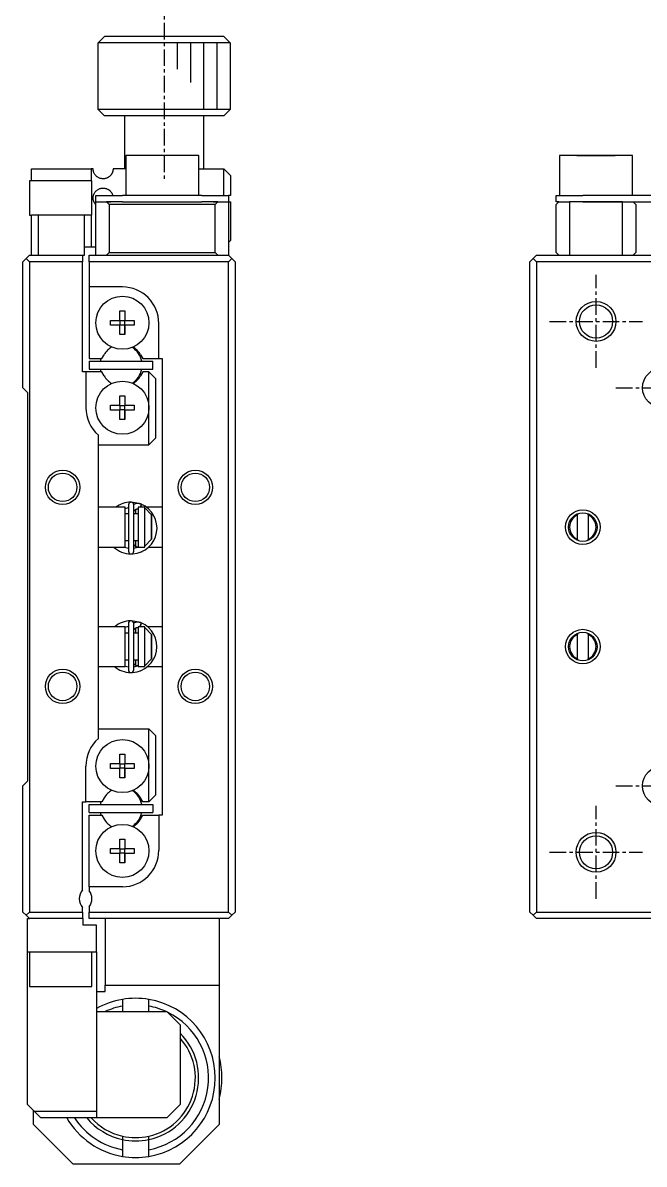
# Model space of a CAD drawing. Extents: x 10 to 334, y 10 to 238.
# Drawn here: x 76 to 122.8, y 107.5 to 193.5 of the extents above; entities that cross this region are included whole.
import ezdxf

# ---------------------------------------------------------------- set-up
doc = ezdxf.new("R2010")
doc.units = 0
doc.linetypes.add('CENTER', pattern=[2, 1.25, -0.25, 0.25, -0.25])
doc.layers.get('0').update_dxf_attribs({"linetype": 'CONTINUOUS'})
doc.layers.add('CENTER', color=1, linetype='CENTER')

msp = doc.modelspace()

# ---------------------------------------------------------------- linework, layer by layer
at = {"color": 7, "linetype": 'CONTINUOUS'}
for p, q in [((81.666026, 192), (82.167813, 192.5)), ((81.666026, 191.5), (81.666026, 192)), ((91.633974, 192), (81.666026, 192)), ((82.167813, 192.5), (91.132187, 192.5)), ((91.132187, 192.5), (91.633974, 192)), ((91.633974, 192), (91.633974, 191.5)), ((81.65, 191.5), (81.666026, 191.5)), ((81.65, 191.5), (81.65, 187)), ((91.633974, 191.5), (91.65, 191.5)), ((91.65, 187), (91.65, 191.5)), ((81.65, 187), (91.65, 187)), ((81.65, 187), (82.15, 186.5)), ((91.15, 186.5), (91.65, 187)), ((91.15, 186.5), (82.15, 186.5)), ((83.65, 186.5), (83.65, 182.5)), ((89.65, 182.5), (89.65, 186.5)), ((89.25, 183.5), (83.75, 183.5)), ((83.75, 183.5), (83.75, 180.5)), ((89.25, 180.5), (89.25, 183.5)), ((121.944926, 183.5), (116.444926, 183.5)), ((119.194926, 183.5), (116.444926, 183.5)), ((116.444926, 183.5), (116.444926, 180.5)), ((117.75155, 183.5), (118.473238, 183.5)), ((118.473238, 183.5), (117.75155, 183.5)), ((118.473238, 183.5), (119.916614, 183.5)), ((119.916614, 183.5), (118.473238, 183.5)), ((121.944926, 183.5), (119.194926, 183.5)), ((119.916614, 183.5), (120.638302, 183.5)), ((120.638302, 183.5), (119.916614, 183.5)), ((121.944926, 180.5), (121.944926, 183.5)), ((76.65, 182.5), (81.15, 182.5)), ((76.65, 181.6), (76.65, 182.5)), ((81.15, 182.5), (81.15, 181.6)), ((81.3, 182.5), (81.15, 182.5)), ((81.300104, 182.487609), (81.3, 182.5)), ((81.300413, 182.475229), (81.300104, 182.487609)), ((81.300922, 182.462906), (81.300413, 182.475229)), ((81.301625, 182.450687), (81.300922, 182.462906)), ((81.302516, 182.438617), (81.301625, 182.450687)), ((81.30394, 182.423249), (81.302516, 182.438617)), ((81.305653, 182.408135), (81.30394, 182.423249)), ((81.307635, 182.393304), (81.305653, 182.408135)), ((81.309865, 182.378788), (81.307635, 182.393304)), ((81.312322, 182.364617), (81.309865, 182.378788)), ((81.314986, 182.350822), (81.312322, 182.364617)), ((81.321191, 182.322914), (81.314986, 182.350822)), ((81.328155, 182.296292), (81.321191, 182.322914)), ((82.780546, 182.33031), (82.773458, 182.302253)), ((82.786563, 182.358683), (82.780546, 182.33031)), ((82.791483, 182.387295), (82.786563, 182.358683)), ((82.795197, 182.415283), (82.791483, 182.387295)), ((82.79786, 182.443447), (82.795197, 182.415283)), ((82.799464, 182.471711), (82.79786, 182.443447)), ((82.8, 182.5), (82.799464, 182.471711)), ((83.75, 182.5), (82.8, 182.5)), ((89.25, 182.5), (91.15, 182.5)), ((91.15, 180.5), (91.15, 182.5)), ((91.65, 182), (91.15, 182.5)), ((81.2, 181.6), (76.5, 181.6)), ((76.5, 181.6), (76.5, 179)), ((81.2, 179), (81.2, 181.6)), ((81.335805, 182.270881), (81.328155, 182.296292)), ((81.344066, 182.246601), (81.335805, 182.270881)), ((81.352863, 182.223377), (81.344066, 182.246601)), ((81.362122, 182.20113), (81.352863, 182.223377)), ((81.381822, 182.159322), (81.362122, 182.20113)), ((81.403222, 182.120262), (81.381822, 182.159322)), ((81.426199, 182.08362), (81.403222, 182.120262)), ((81.457046, 182.040714), (81.426199, 182.08362)), ((81.490251, 182.000753), (81.457046, 182.040714)), ((81.525757, 181.963617), (81.490251, 182.000753)), ((81.563506, 181.929191), (81.525757, 181.963617)), ((81.602361, 181.898227), (81.563506, 181.929191)), ((81.643395, 181.869769), (81.602361, 181.898227)), ((81.686562, 181.843933), (81.643395, 181.869769)), ((81.731822, 181.820837), (81.686562, 181.843933)), ((81.781667, 181.799643), (81.731822, 181.820837)), ((81.833841, 181.781823), (81.781667, 181.799643)), ((81.888225, 181.767655), (81.833841, 181.781823)), ((81.929283, 181.759779), (81.888225, 181.767655)), ((81.971488, 181.754121), (81.929283, 181.759779)), ((82.014733, 181.75083), (81.971488, 181.754121)), ((82.058912, 181.750053), (82.014733, 181.75083)), ((82.103914, 181.751942), (82.058912, 181.750053)), ((82.149707, 181.756659), (82.103914, 181.751942)), ((82.196089, 181.764366), (82.149707, 181.756659)), ((82.230211, 181.771975), (82.196089, 181.764366)), ((82.264531, 181.781342), (82.230211, 181.771975)), ((82.298926, 181.792517), (82.264531, 181.781342)), ((82.333271, 181.805552), (82.298926, 181.792517)), ((82.365356, 181.819536), (82.333271, 181.805552)), ((82.397312, 181.835301), (82.365356, 181.819536)), ((82.428987, 181.852847), (82.397312, 181.835301)), ((82.460226, 181.872173), (82.428987, 181.852847)), ((82.490876, 181.893279), (82.460226, 181.872173)), ((82.520783, 181.916165), (82.490876, 181.893279)), ((82.547582, 181.938853), (82.520783, 181.916165)), ((82.573654, 181.963139), (82.547582, 181.938853)), ((82.598857, 181.98895), (82.573654, 181.963139)), ((82.623049, 182.016213), (82.598857, 181.98895)), ((82.646085, 182.044855), (82.623049, 182.016213)), ((82.667825, 182.074803), (82.646085, 182.044855)), ((82.683137, 182.097963), (82.667825, 182.074803)), ((82.697677, 182.121837), (82.683137, 182.097963)), ((82.711394, 182.146369), (82.697677, 182.121837)), ((82.724235, 182.171507), (82.711394, 182.146369)), ((82.735859, 182.196531), (82.724235, 182.171507)), ((82.746608, 182.222095), (82.735859, 182.196531)), ((82.756442, 182.248135), (82.746608, 182.222095)), ((82.765326, 182.274591), (82.756442, 182.248135)), ((82.773458, 182.302253), (82.765326, 182.274591)), ((91.65, 182), (91.65, 180.5)), ((81.353998, 180.579544), (81.363886, 180.602937)), ((81.363886, 180.602937), (81.374256, 180.625377)), ((81.374256, 180.625377), (81.400802, 180.675782)), ((81.400802, 180.675782), (81.429969, 180.722476)), ((81.429969, 180.722476), (81.461661, 180.765704)), ((81.461661, 180.765704), (81.495782, 180.805712)), ((81.495782, 180.805712), (81.532235, 180.842745)), ((81.532235, 180.842745), (81.570924, 180.877049)), ((81.570924, 180.877049), (81.617206, 180.912534)), ((81.617206, 180.912534), (81.66646, 180.94452)), ((81.66646, 180.94452), (81.718618, 180.972819)), ((81.718618, 180.972819), (81.760688, 180.991954)), ((81.760688, 180.991954), (81.804503, 181.008687)), ((81.804503, 181.008687), (81.849989, 181.022841)), ((81.849989, 181.022841), (81.89707, 181.034243)), ((81.89707, 181.034243), (81.94242, 181.042236)), ((81.94242, 181.042236), (81.989227, 181.047515)), ((81.989227, 181.047515), (82.0373, 181.049872)), ((82.0373, 181.049872), (82.086448, 181.049101)), ((82.086448, 181.049101), (82.13648, 181.044994)), ((82.13648, 181.044994), (82.187207, 181.037343)), ((82.187207, 181.037343), (82.22722, 181.028759)), ((82.22722, 181.028759), (82.267494, 181.01777)), ((82.267494, 181.01777), (82.307839, 181.004286)), ((82.307839, 181.004286), (82.338852, 180.992142)), ((82.338852, 180.992142), (82.369778, 180.978405)), ((82.369778, 180.978405), (82.400497, 180.963059)), ((82.400497, 180.963059), (82.430886, 180.946085)), ((82.430886, 180.946085), (82.455118, 180.93117)), ((82.455118, 180.93117), (82.479051, 180.91515)), ((82.479051, 180.91515), (82.502605, 180.898035)), ((82.502605, 180.898035), (82.525702, 180.879834)), ((82.525702, 180.879834), (82.54891, 180.859985)), ((82.54891, 180.859985), (82.571539, 180.83897)), ((82.571539, 180.83897), (82.593495, 180.816825)), ((82.593495, 180.816825), (82.614685, 180.79359)), ((82.614685, 180.79359), (82.634545, 180.769895)), ((82.634545, 180.769895), (82.653582, 180.745173)), ((82.653582, 180.745173), (82.671711, 180.719487)), ((82.671711, 180.719487), (82.688849, 180.692902)), ((82.688849, 180.692902), (82.705509, 180.664419)), ((82.705509, 180.664419), (82.72101, 180.635011)), ((82.72101, 180.635011), (82.735276, 180.604777)), ((82.735276, 180.604777), (82.74823, 180.573817)), ((81.300004, 180.302242), (81.300109, 180.3127)), ((81.300045, 180.291789), (81.300004, 180.302242)), ((81.300239, 180.281085), (81.300045, 180.291789)), ((81.300109, 180.3127), (81.300357, 180.323134)), ((81.300585, 180.270409), (81.300239, 180.281085)), ((81.300357, 180.323134), (81.300749, 180.333513)), ((81.301079, 180.259792), (81.300585, 180.270409)), ((81.300749, 180.333513), (81.301301, 180.344149)), ((81.301718, 180.249264), (81.301079, 180.259792)), ((81.301301, 180.344149), (81.301999, 180.354708)), ((81.302758, 180.235743), (81.301718, 180.249264)), ((81.301999, 180.354708), (81.302837, 180.365167)), ((81.304025, 180.222403), (81.302758, 180.235743)), ((81.302837, 180.365167), (81.30381, 180.375499)), ((81.30381, 180.375499), (81.305248, 180.388565)), ((81.305506, 180.209288), (81.304025, 180.222403)), ((81.305248, 180.388565), (81.306889, 180.401416)), ((81.307649, 180.193166), (81.305506, 180.209288)), ((81.306889, 180.401416), (81.30872, 180.41403)), ((81.310089, 180.177404), (81.307649, 180.193166)), ((81.30872, 180.41403), (81.310725, 180.426384)), ((81.312804, 180.162015), (81.310089, 180.177404)), ((81.310725, 180.426384), (81.313739, 180.442897)), ((81.315771, 180.147013), (81.312804, 180.162015)), ((81.313739, 180.442897), (81.317038, 180.458956)), ((81.318965, 180.13241), (81.315771, 180.147013)), ((81.317038, 180.458956), (81.320596, 180.474556)), ((81.322362, 180.118221), (81.318965, 180.13241)), ((81.320596, 180.474556), (81.327893, 180.502702)), ((81.33019, 180.089303), (81.322362, 180.118221)), ((81.327893, 180.502702), (81.335936, 180.52952)), ((81.3388, 180.061799), (81.33019, 180.089303)), ((81.335936, 180.52952), (81.34466, 180.555102)), ((81.348119, 180.035602), (81.3388, 180.061799)), ((81.34466, 180.555102), (81.353998, 180.579544)), ((81.358069, 180.010604), (81.348119, 180.035602)), ((81.368574, 179.986696), (81.358069, 180.010604)), ((81.391431, 179.941047), (81.368574, 179.986696)), ((81.416377, 179.898595), (81.391431, 179.941047)), ((81.443297, 179.859014), (81.416377, 179.898595)), ((81.472076, 179.821979), (81.443297, 179.859014)), ((81.499672, 179.790453), (81.472076, 179.821979)), ((81.5, 180), (81.5, 180.5)), ((81.5, 180.5), (83.5, 180.5)), ((81.5, 176), (81.5, 180)), ((81.5, 180), (82.3, 180)), ((82.5, 179.8), (82.3, 180)), ((82.3, 180), (82.62822, 180)), ((82.62822, 180), (82.3, 180)), ((82.5, 179.8), (82.5, 176.2)), ((90.5, 179.8), (82.5, 179.8)), ((83.5, 180), (82.62822, 180)), ((82.74823, 180.573817), (82.757256, 180.549576)), ((82.757256, 180.549576), (82.765468, 180.524953)), ((82.765468, 180.524953), (82.772842, 180.5)), ((89.5, 180.5), (83.5, 180.5)), ((83.5, 180), (89.5, 180)), ((89.5, 180.5), (91.5, 180.5)), ((90.37178, 180), (89.5, 180)), ((90.37178, 180), (90.7, 180)), ((90.7, 180), (90.37178, 180)), ((90.7, 180), (90.5, 179.8)), ((90.5, 176.2), (90.5, 179.8)), ((90.7, 180), (91.5, 180)), ((91.5, 180.5), (91.5, 180)), ((91.65, 180.5), (91.5, 180.5)), ((91.5, 180), (91.5, 176)), ((91.5, 180), (91.65, 180)), ((91.65, 180), (91.65, 177.1)), ((116.194926, 180), (116.194926, 180.5)), ((116.194926, 180.5), (118.194926, 180.5)), ((116.394926, 180), (116.194926, 179.8)), ((116.394926, 180), (116.194926, 180)), ((116.194926, 176.2), (116.194926, 179.8)), ((116.394926, 180), (117.194926, 180)), ((117.194926, 180), (117.194926, 176)), ((118.194926, 180), (117.194926, 180)), ((118.194926, 180), (117.194926, 180)), ((136.044926, 180.5), (118.194926, 180.5)), ((121.194926, 180), (118.194926, 180)), ((118.194926, 180), (121.194926, 180)), ((121.194926, 176), (121.194926, 180)), ((121.194926, 180), (136.044926, 180)), ((122.194926, 179.8), (121.994926, 180)), ((122.194926, 179.8), (122.194926, 176.2)), ((76.5, 179), (76.65, 179)), ((76.65, 176), (76.65, 179)), ((77.15, 179), (76.65, 179)), ((77.15, 179), (77.15, 176)), ((80.65, 179), (77.15, 179)), ((80.65, 176.6), (80.65, 179)), ((81.15, 179), (80.65, 179)), ((81.15, 179), (81.2, 179)), ((81.15, 179), (81.15, 176.6)), ((80.65, 176), (80.65, 176.6)), ((81.15, 176.6), (80.65, 176.6)), ((81.5, 176.6), (81.15, 176.6)), ((91.5, 176.95), (91.65, 177.1)), ((76.25, 175.75), (76, 175.5)), ((76, 166), (76, 175.5)), ((76.25, 175.75), (76.5, 176)), ((76.5, 175.5), (76.25, 175.75)), ((76.5, 176), (80.5, 176)), ((76.5, 175.5), (76.5, 126.5)), ((80.5, 175.5), (76.5, 175.5)), ((80.5, 176), (80.65, 176)), ((80.5, 176), (80.5, 175.5)), ((80.5, 167.2), (80.5, 175.5)), ((81, 176), (91.5, 176)), ((81, 175.5), (81, 176)), ((81, 175.5), (81, 173.6)), ((91.5, 175.5), (81, 175.5)), ((82.3, 176), (82.5, 176.2)), ((82.5, 176.2), (90.5, 176.2)), ((90.5, 176.2), (90.7, 176)), ((91.5, 176), (91.75, 175.75)), ((91.75, 175.75), (91.5, 175.5)), ((91.5, 126.5), (91.5, 175.5)), ((91.75, 175.75), (92, 175.5)), ((92, 175.5), (92, 126.5)), ((114.444926, 175.75), (114.194926, 175.5)), ((114.194926, 126.5), (114.194926, 175.5)), ((114.694926, 176), (114.444926, 175.75)), ((114.444926, 175.75), (114.694926, 175.5)), ((114.694926, 176), (117.194926, 176)), ((114.694926, 175.5), (114.694926, 126.5)), ((163.694926, 175.5), (114.694926, 175.5)), ((116.194926, 176.2), (116.394926, 176)), ((117.194926, 176), (121.194926, 176)), ((117.194926, 176), (121.194926, 176)), ((121.194926, 176), (157.194926, 176)), ((121.994926, 176), (122.194926, 176.2)), ((83.5, 173.6), (81, 173.6)), ((81, 173.6), (81, 168.2)), ((83.32, 171.786361), (83.68, 171.786361)), ((83.32, 171.08), (83.32, 171.786361)), ((83.68, 171.786361), (83.68, 171.08)), ((83.68, 171.786361), (83.68, 171.08)), ((82.613639, 171.08), (83.32, 171.08)), ((82.613639, 170.72), (82.613639, 171.08)), ((83.32, 170.72), (82.613639, 170.72)), ((83.330372, 171.069628), (83.32, 171.08)), ((83.330372, 170.730372), (83.32, 170.72)), ((83.32, 170.013639), (83.32, 170.72)), ((83.330372, 170.730372), (83.330372, 171.069628)), ((83.330372, 171.069628), (83.669628, 171.069628)), ((83.669628, 170.730372), (83.330372, 170.730372)), ((83.669628, 171.069628), (83.68, 171.08)), ((83.669628, 171.069628), (83.669628, 170.730372)), ((83.669628, 170.730372), (83.68, 170.72)), ((83.68, 171.08), (84.386361, 171.08)), ((83.68, 170.72), (83.68, 170.013639)), ((84.386361, 170.72), (83.68, 170.72)), ((83.68, 170.013639), (83.68, 170.72)), ((84.386361, 171.08), (84.386361, 170.72)), ((86.25, 168.2), (86.25, 170.85)), ((83.68, 170.013639), (83.32, 170.013639)), ((81, 168.2), (81.955588, 168.2)), ((81, 168), (81, 167.4)), ((81, 168), (85.8, 168)), ((81.955588, 168.2), (82.125185, 168.49375)), ((84.874815, 168.49375), (85.044412, 168.2)), ((85.044412, 168.2), (86.25, 168.2)), ((85.8, 167.4), (85.8, 168)), ((86.25, 168.2), (86.5, 168.2)), ((86.5, 168.2), (86.5, 136)), ((80.75, 167.2), (80.5, 167.2)), ((80.75, 167.2), (80.75, 164.5)), ((81.955588, 167.2), (80.75, 167.2)), ((81, 167.4), (85.8, 167.4)), ((82.125185, 166.90625), (81.955588, 167.2)), ((85.044412, 167.2), (84.874815, 166.90625)), ((85.5, 167.2), (85.044412, 167.2)), ((85.5, 164.5), (85.5, 167.2)), ((85.5, 167.2), (86, 166.7)), ((76, 166), (76.35, 165.65)), ((86, 166.7), (86, 162.2)), ((76.35, 165.65), (76.35, 136.35)), ((83.32, 165.386361), (83.68, 165.386361)), ((83.32, 164.68), (83.32, 165.386361)), ((83.68, 165.386361), (83.68, 164.68)), ((83.68, 165.386361), (83.68, 164.68)), ((82.613639, 164.68), (83.32, 164.68)), ((82.613639, 164.32), (82.613639, 164.68)), ((83.32, 164.32), (82.613639, 164.32)), ((83.330372, 164.669628), (83.32, 164.68)), ((83.330372, 164.330372), (83.32, 164.32)), ((83.32, 163.613639), (83.32, 164.32)), ((83.330372, 164.330372), (83.330372, 164.669628)), ((83.330372, 164.669628), (83.669628, 164.669628)), ((83.669628, 164.330372), (83.330372, 164.330372)), ((83.669628, 164.669628), (83.68, 164.68)), ((83.669628, 164.669628), (83.669628, 164.330372)), ((83.669628, 164.330372), (83.68, 164.32)), ((83.68, 164.68), (84.386361, 164.68)), ((83.68, 164.32), (83.68, 163.613639)), ((84.386361, 164.32), (83.68, 164.32)), ((83.68, 163.613639), (83.68, 164.32)), ((84.386361, 164.68), (84.386361, 164.32)), ((85.5, 161.7), (85.5, 164.5)), ((83.68, 163.613639), (83.32, 163.613639)), ((81.7, 139.579062), (81.7, 162.420938)), ((81.7, 161.7), (85.5, 161.7)), ((86, 162.2), (85.5, 161.7)), ((84.877908, 157.246992), (84.190213, 157.382592)), ((83.7, 157), (81.7, 157)), ((83.699848, 156.913813), (83.962862, 156.971892)), ((83.7, 156.5), (83.7, 157)), ((83.7, 154), (83.7, 157)), ((83.96289, 157.183911), (83.96289, 153.683911)), ((84.362208, 157.215749), (84.36045, 157.214913)), ((84.393797, 157.229766), (84.362208, 157.215749)), ((84.36289, 153.683911), (84.36289, 157.183911)), ((84.36289, 156.5823), (84.363218, 156.596289)), ((84.363218, 156.596289), (84.36426, 156.61102)), ((84.36426, 156.61102), (84.366014, 156.625683)), ((84.366014, 156.625683), (84.368476, 156.640241)), ((84.368476, 156.640241), (84.37164, 156.654661)), ((84.37164, 156.654661), (84.3755, 156.668909)), ((84.3755, 156.668909), (84.380046, 156.682952)), ((84.380046, 156.682952), (84.38527, 156.696757)), ((84.38527, 156.696757), (84.39116, 156.710291)), ((84.39116, 156.710291), (84.397702, 156.72352)), ((84.426035, 157.242185), (84.393797, 157.229766)), ((84.397702, 156.72352), (84.404883, 156.736415)), ((84.404883, 156.736415), (84.412686, 156.748943)), ((84.412686, 156.748943), (84.421096, 156.761074)), ((84.421096, 156.761074), (84.430092, 156.772778)), ((84.45884, 157.252977), (84.426035, 157.242185)), ((84.430092, 156.772778), (84.439656, 156.784025)), ((84.439656, 156.784025), (84.449765, 156.794788)), ((84.449765, 156.794788), (84.460397, 156.805039)), ((84.492134, 157.262116), (84.45884, 157.252977)), ((84.460397, 156.805039), (84.471528, 156.814751)), ((84.471528, 156.814751), (84.483131, 156.823899)), ((84.483131, 156.823899), (84.49518, 156.832458)), ((84.525835, 157.269579), (84.492134, 157.262116)), ((84.49518, 156.832458), (84.507646, 156.840406)), ((84.5, 156.835577), (84.5, 156.5)), ((84.507646, 156.840406), (84.5205, 156.84772)), ((84.5205, 156.84772), (84.533709, 156.85438)), ((84.559859, 157.275349), (84.525835, 157.269579)), ((84.533709, 156.85438), (84.547243, 156.860368)), ((84.547243, 156.860368), (84.561066, 156.865665)), ((84.594125, 157.279412), (84.559859, 157.275349)), ((84.561066, 156.865665), (84.575146, 156.870257)), ((84.575146, 156.870257), (84.589445, 156.874129)), ((84.589445, 156.874129), (84.603927, 156.87727)), ((84.628548, 157.281758), (84.594125, 157.279412)), ((84.603927, 156.87727), (84.618555, 156.879671)), ((84.618555, 156.879671), (84.633291, 156.881322)), ((84.663045, 157.282381), (84.628548, 157.281758)), ((84.633291, 156.881322), (84.648097, 156.88222)), ((84.648097, 156.88222), (84.662932, 156.88236)), ((84.662932, 156.88236), (84.677758, 156.881742)), ((84.69753, 157.28128), (84.663045, 157.282381)), ((84.677758, 156.881742), (84.692535, 156.880367)), ((84.692535, 156.880367), (84.700013, 156.87938)), ((84.73192, 157.278457), (84.69753, 157.28128)), ((84.7, 157), (84.7, 154)), ((85.2, 157), (84.7, 157)), ((84.766131, 157.273918), (84.73192, 157.278457)), ((84.800078, 157.267674), (84.766131, 157.273918)), ((84.83368, 157.25974), (84.800078, 157.267674)), ((84.866852, 157.250134), (84.83368, 157.25974)), ((84.860729, 157), (84.866996, 157.01394)), ((84.899513, 157.238881), (84.866852, 157.250134)), ((84.866996, 157.01394), (84.873169, 157.028053)), ((84.938774, 157.221917), (84.871991, 156.999997)), ((84.873169, 157.028053), (84.879212, 157.042253)), ((84.879212, 157.042253), (84.885088, 157.056457)), ((84.885088, 157.056457), (84.890763, 157.07058)), ((84.890763, 157.07058), (84.896202, 157.084537)), ((84.896202, 157.084537), (84.901374, 157.098247)), ((84.929903, 157.226727), (84.899513, 157.238881)), ((84.901374, 157.098247), (84.906248, 157.111626)), ((84.906248, 157.111626), (84.910794, 157.124595)), ((84.910794, 157.124595), (84.914986, 157.137078)), ((84.914986, 157.137078), (84.918798, 157.149)), ((84.918798, 157.149), (84.922208, 157.160289)), ((84.922208, 157.160289), (84.925196, 157.170878)), ((84.925196, 157.170878), (84.927743, 157.180706)), ((84.927743, 157.180706), (84.929835, 157.189712)), ((84.929835, 157.189712), (84.931459, 157.197843)), ((84.932679, 157.222833), (84.929903, 157.226727)), ((84.931459, 157.197843), (84.932605, 157.205051)), ((84.932605, 157.205051), (84.933267, 157.211294)), ((84.933125, 157.220738), (84.932679, 157.222833)), ((84.933441, 157.216533), (84.933125, 157.220738)), ((84.933267, 157.211294), (84.933441, 157.216533)), ((85.2, 156.945683), (85.2, 157)), ((85.2, 154.054317), (85.2, 156.945683)), ((85.2, 156.945683), (85.7, 156.416515)), ((85.321706, 157), (85.321418, 157)), ((85.32282, 157), (85.322609, 157)), ((86.5, 157), (85.322864, 157)), ((83.7, 154.5), (83.7, 156.5)), ((83.7, 154.5), (83.7, 156.5)), ((83.96289, 156.5), (83.7, 156.5)), ((84.7, 156.5), (84.36289, 156.5)), ((85.7, 156.416515), (85.7, 154.583485)), ((85.7, 154.583485), (85.7, 156.416515)), ((117.794926, 156.498389), (117.794926, 156.416515)), ((117.794926, 154.50219), (117.794926, 156.49781)), ((117.794926, 154.583485), (117.794926, 156.416515)), ((118.594926, 156.416515), (118.594926, 156.498389)), ((118.594926, 156.416515), (118.594926, 154.583485)), ((81.7, 154), (83.7, 154)), ((83.667064, 153.964463), (83.572179, 153.999865)), ((83.962887, 153.89623), (83.667064, 153.964463)), ((83.7, 154), (83.7, 154.5)), ((83.7, 154.5), (83.96289, 154.5)), ((84.36289, 154.5), (84.7, 154.5)), ((84.362966, 154.278832), (84.36289, 154.285522)), ((84.704946, 153.981114), (84.362891, 153.895912)), ((84.363656, 154.264076), (84.362966, 154.278832)), ((84.365059, 154.249369), (84.363656, 154.264076)), ((84.367174, 154.234745), (84.365059, 154.249369)), ((84.369995, 154.220238), (84.367174, 154.234745)), ((84.373519, 154.205883), (84.369995, 154.220238)), ((84.377737, 154.191713), (84.373519, 154.205883)), ((84.38264, 154.177762), (84.377737, 154.191713)), ((84.388219, 154.164064), (84.38264, 154.177762)), ((84.394461, 154.150653), (84.388219, 154.164064)), ((84.401353, 154.137559), (84.394461, 154.150653)), ((84.408881, 154.124817), (84.401353, 154.137559)), ((84.417028, 154.112457), (84.408881, 154.124817)), ((84.425776, 154.100511), (84.417028, 154.112457)), ((84.435105, 154.089008), (84.425776, 154.100511)), ((84.444995, 154.077979), (84.435105, 154.089008)), ((84.455423, 154.067452), (84.444995, 154.077979)), ((84.466365, 154.057455), (84.455423, 154.067452)), ((84.477794, 154.048014), (84.466365, 154.057455)), ((84.489685, 154.039155), (84.477794, 154.048014)), ((84.502008, 154.030902), (84.489685, 154.039155)), ((84.5, 154.5), (84.5, 154.032174)), ((84.514733, 154.023277), (84.502008, 154.030902)), ((84.527829, 154.016303), (84.514733, 154.023277)), ((84.541263, 154.009999), (84.527829, 154.016303)), ((84.555001, 154.004382), (84.541263, 154.009999)), ((84.569008, 153.99947), (84.555001, 154.004382)), ((84.567496, 154), (84.7, 154)), ((84.583248, 153.995275), (84.569008, 153.99947)), ((84.597683, 153.991811), (84.583248, 153.995275)), ((84.612275, 153.989088), (84.597683, 153.991811)), ((84.626988, 153.987113), (84.612275, 153.989088)), ((84.64178, 153.985892), (84.626988, 153.987113)), ((84.656614, 153.985428), (84.64178, 153.985892)), ((84.671449, 153.985724), (84.656614, 153.985428)), ((84.686247, 153.986776), (84.671449, 153.985724)), ((84.700246, 153.988476), (84.686247, 153.986776)), ((84.7, 154), (85.2, 154)), ((84.748876, 153.999921), (84.700246, 153.988476)), ((84.752826, 153.999887), (84.704946, 153.981114)), ((85.7, 154.583485), (85.2, 154.054317)), ((85.2, 154), (85.2, 154.054317)), ((85.482639, 154), (86.5, 154)), ((117.794926, 154.583485), (117.794926, 154.501611)), ((118.594926, 154.501611), (118.594926, 154.583485)), ((84.184829, 153.485138), (84.285453, 153.488764)), ((84.877237, 153.621068), (84.929903, 153.641095)), ((84.929463, 153.641946), (84.982374, 153.665532)), ((84.935306, 153.645303), (84.938567, 153.645868)), ((83.7, 148), (81.7, 148)), ((83.699866, 147.975187), (83.952123, 148.029935)), ((83.7, 147.5), (83.7, 148)), ((83.7, 145), (83.7, 148)), ((83.95215, 148.241954), (83.95215, 144.741954)), ((84.867169, 148.305035), (84.179474, 148.440634)), ((84.351469, 148.273792), (84.349711, 148.272956)), ((84.383058, 148.287809), (84.351469, 148.273792)), ((84.35215, 144.741954), (84.35215, 148.241954)), ((84.415296, 148.300228), (84.383058, 148.287809)), ((84.448101, 148.31102), (84.415296, 148.300228)), ((84.481395, 148.320158), (84.448101, 148.31102)), ((84.515096, 148.327622), (84.481395, 148.320158)), ((84.54912, 148.333392), (84.515096, 148.327622)), ((84.536504, 147.91841), (84.550327, 147.923708)), ((84.583386, 148.337455), (84.54912, 148.333392)), ((84.550327, 147.923708), (84.564406, 147.928299)), ((84.564406, 147.928299), (84.578706, 147.932172)), ((84.578706, 147.932172), (84.593188, 147.935313)), ((84.617809, 148.339801), (84.583386, 148.337455)), ((84.593188, 147.935313), (84.607816, 147.937713)), ((84.607816, 147.937713), (84.622552, 147.939365)), ((84.652305, 148.340424), (84.617809, 148.339801)), ((84.622552, 147.939365), (84.637357, 147.940263)), ((84.637357, 147.940263), (84.652193, 147.940403)), ((84.652193, 147.940403), (84.667018, 147.939785)), ((84.686791, 148.339323), (84.652305, 148.340424)), ((84.667018, 147.939785), (84.681796, 147.93841)), ((84.681796, 147.93841), (84.696486, 147.936282)), ((84.721181, 148.336499), (84.686791, 148.339323)), ((84.696486, 147.936282), (84.700012, 147.935656)), ((84.7, 148), (84.7, 145)), ((85.2, 148), (84.7, 148)), ((84.755392, 148.33196), (84.721181, 148.336499)), ((84.789339, 148.325716), (84.755392, 148.33196)), ((84.82294, 148.317782), (84.789339, 148.325716)), ((84.821831, 148), (84.828172, 148.012409)), ((84.856113, 148.308177), (84.82294, 148.317782)), ((84.828172, 148.012409), (84.834588, 148.025364)), ((84.858359, 148.051674), (84.832914, 147.999975)), ((84.834588, 148.025364), (84.841042, 148.038786)), ((84.841042, 148.038786), (84.847492, 148.05259)), ((84.847492, 148.05259), (84.853899, 148.066693)), ((84.853899, 148.066693), (84.860224, 148.081007)), ((84.888774, 148.296924), (84.856113, 148.308177)), ((84.928036, 148.279962), (84.858359, 148.051674)), ((84.860224, 148.081007), (84.866427, 148.095444)), ((84.866427, 148.095444), (84.87247, 148.109914)), ((84.87247, 148.109914), (84.878316, 148.124328)), ((84.878316, 148.124328), (84.883929, 148.138598)), ((84.883929, 148.138598), (84.889273, 148.152634)), ((84.919164, 148.28477), (84.888774, 148.296924)), ((84.889273, 148.152634), (84.894317, 148.166351)), ((84.894317, 148.166351), (84.899029, 148.179664)), ((84.899029, 148.179664), (84.90338, 148.192491)), ((84.90338, 148.192491), (84.907342, 148.204752)), ((84.907342, 148.204752), (84.910892, 148.216372)), ((84.910892, 148.216372), (84.914008, 148.227278)), ((84.914008, 148.227278), (84.91667, 148.237405)), ((84.91667, 148.237405), (84.918862, 148.246689)), ((84.918862, 148.246689), (84.920571, 148.255072)), ((84.92194, 148.280875), (84.919164, 148.28477)), ((84.920571, 148.255072), (84.921785, 148.262504)), ((84.921785, 148.262504), (84.922498, 148.268937)), ((84.922404, 148.278659), (84.92194, 148.280875)), ((84.922705, 148.274334), (84.922404, 148.278659)), ((84.922498, 148.268937), (84.922705, 148.274334)), ((85.2, 147.945683), (85.2, 148)), ((85.2, 145.054317), (85.2, 147.945683)), ((85.2, 147.945683), (85.7, 147.416515)), ((86.5, 148), (85.38666, 148)), ((83.7, 145.5), (83.7, 147.5)), ((83.7, 145.5), (83.7, 147.5)), ((83.95215, 147.5), (83.7, 147.5)), ((84.35215, 147.640342), (84.352479, 147.654332)), ((84.7, 147.5), (84.35215, 147.5)), ((84.352479, 147.654332), (84.353521, 147.669063)), ((84.353521, 147.669063), (84.355275, 147.683725)), ((84.355275, 147.683725), (84.357737, 147.698283)), ((84.357737, 147.698283), (84.360901, 147.712704)), ((84.360901, 147.712704), (84.364761, 147.726952)), ((84.364761, 147.726952), (84.369307, 147.740995)), ((84.369307, 147.740995), (84.374531, 147.7548)), ((84.374531, 147.7548), (84.38042, 147.768333)), ((84.38042, 147.768333), (84.386963, 147.781563)), ((84.386963, 147.781563), (84.394143, 147.794458)), ((84.394143, 147.794458), (84.401947, 147.806986)), ((84.401947, 147.806986), (84.410356, 147.819117)), ((84.410356, 147.819117), (84.419353, 147.83082)), ((84.419353, 147.83082), (84.428917, 147.842068)), ((84.428917, 147.842068), (84.439026, 147.852831)), ((84.439026, 147.852831), (84.449658, 147.863082)), ((84.449658, 147.863082), (84.460789, 147.872794)), ((84.460789, 147.872794), (84.472392, 147.881942)), ((84.472392, 147.881942), (84.484441, 147.890501)), ((84.484441, 147.890501), (84.496907, 147.898449)), ((84.496907, 147.898449), (84.509761, 147.905763)), ((84.5, 147.900219), (84.5, 147.5)), ((84.509761, 147.905763), (84.52297, 147.912423)), ((84.52297, 147.912423), (84.536504, 147.91841)), ((85.7, 147.416515), (85.7, 145.583485)), ((85.7, 145.583485), (85.7, 147.416515)), ((117.794926, 147.498389), (117.794926, 147.416515)), ((117.794926, 145.50219), (117.794926, 147.49781)), ((117.794926, 145.583485), (117.794926, 147.416515)), ((118.594926, 147.416515), (118.594926, 147.498389)), ((118.594926, 147.416515), (118.594926, 145.583485)), ((83.7, 145), (83.7, 145.5)), ((83.7, 145.5), (83.95215, 145.5)), ((84.35215, 145.5), (84.7, 145.5)), ((84.352227, 145.336874), (84.35215, 145.343565)), ((84.5, 145.5), (84.5, 145.08325)), ((85.7, 145.583485), (85.2, 145.054317)), ((117.794926, 145.583485), (117.794926, 145.501611)), ((118.594926, 145.501611), (118.594926, 145.583485)), ((81.7, 145), (83.7, 145)), ((83.952148, 144.954273), (83.699887, 145.008579)), ((84.17409, 144.54318), (84.274714, 144.546807)), ((84.70018, 145.0414), (84.352152, 144.953954)), ((84.352916, 145.322119), (84.352227, 145.336874)), ((84.35432, 145.307412), (84.352916, 145.322119)), ((84.356434, 145.292788), (84.35432, 145.307412)), ((84.359256, 145.278281), (84.356434, 145.292788)), ((84.36278, 145.263925), (84.359256, 145.278281)), ((84.366997, 145.249755), (84.36278, 145.263925)), ((84.371901, 145.235805), (84.366997, 145.249755)), ((84.377479, 145.222107), (84.371901, 145.235805)), ((84.383722, 145.208695), (84.377479, 145.222107)), ((84.390614, 145.195602), (84.383722, 145.208695)), ((84.398142, 145.18286), (84.390614, 145.195602)), ((84.406289, 145.1705), (84.398142, 145.18286)), ((84.415036, 145.158554), (84.406289, 145.1705)), ((84.424366, 145.147051), (84.415036, 145.158554)), ((84.434256, 145.136022), (84.424366, 145.147051)), ((84.444684, 145.125495), (84.434256, 145.136022)), ((84.455625, 145.115498), (84.444684, 145.125495)), ((84.467055, 145.106057), (84.455625, 145.115498)), ((84.478946, 145.097197), (84.467055, 145.106057)), ((84.491269, 145.088944), (84.478946, 145.097197)), ((84.503994, 145.08132), (84.491269, 145.088944)), ((84.51709, 145.074346), (84.503994, 145.08132)), ((84.530524, 145.068041), (84.51709, 145.074346)), ((84.544262, 145.062425), (84.530524, 145.068041)), ((84.558269, 145.057512), (84.544262, 145.062425)), ((84.572508, 145.053318), (84.558269, 145.057512)), ((84.586943, 145.049854), (84.572508, 145.053318)), ((84.601536, 145.04713), (84.586943, 145.049854)), ((84.616248, 145.045155), (84.601536, 145.04713)), ((84.631041, 145.043935), (84.616248, 145.045155)), ((84.645875, 145.043471), (84.631041, 145.043935)), ((84.66071, 145.043766), (84.645875, 145.043471)), ((84.675508, 145.044819), (84.66071, 145.043766)), ((84.690229, 145.046625), (84.675508, 145.044819)), ((84.700014, 145.048252), (84.690229, 145.046625)), ((84.7, 145), (85.2, 145)), ((84.866497, 144.679111), (84.919164, 144.699137)), ((84.918724, 144.699989), (84.971635, 144.723575)), ((84.924566, 144.703345), (84.927827, 144.703911)), ((85.2, 145), (85.2, 145.054317)), ((85.404939, 145), (85.405042, 145)), ((85.405287, 145), (85.405393, 145)), ((85.406125, 145), (86.5, 145)), ((81.7, 140.3), (85.5, 140.3)), ((85.5, 137.5), (85.5, 140.3)), ((85.5, 140.3), (86, 139.8)), ((86, 139.8), (86, 135.3)), ((82.613639, 137.68), (83.32, 137.68)), ((82.613639, 137.32), (82.613639, 137.68)), ((83.32, 138.386361), (83.68, 138.386361)), ((83.32, 137.68), (83.32, 138.386361)), ((83.330372, 137.669628), (83.32, 137.68)), ((83.330372, 137.330372), (83.330372, 137.669628)), ((83.330372, 137.669628), (83.669628, 137.669628)), ((83.669628, 137.669628), (83.68, 137.68)), ((83.669628, 137.669628), (83.669628, 137.330372)), ((83.68, 138.386361), (83.68, 137.68)), ((83.68, 138.386361), (83.68, 137.68)), ((83.68, 137.68), (84.386361, 137.68)), ((84.386361, 137.68), (84.386361, 137.32)), ((80.75, 134.8), (80.75, 137.5)), ((83.32, 137.32), (82.613639, 137.32)), ((83.330372, 137.330372), (83.32, 137.32)), ((83.32, 136.613639), (83.32, 137.32)), ((83.669628, 137.330372), (83.330372, 137.330372)), ((83.669628, 137.330372), (83.68, 137.32)), ((83.68, 137.32), (83.68, 136.613639)), ((84.386361, 137.32), (83.68, 137.32)), ((83.68, 136.613639), (83.68, 137.32)), ((85.5, 134.8), (85.5, 137.5)), ((76.35, 136.35), (76, 136)), ((76, 126.5), (76, 136)), ((83.68, 136.613639), (83.32, 136.613639)), ((86.5, 136), (86.5, 133.8)), ((82.125185, 135.09375), (81.955588, 134.8)), ((85.044412, 134.8), (84.874815, 135.09375)), ((86, 135.3), (85.5, 134.8)), ((80.5, 134.8), (80.75, 134.8)), ((80.5, 128.161438), (80.5, 134.8)), ((81.955588, 134.8), (80.75, 134.8)), ((81, 134.6), (85.8, 134.6)), ((81, 134), (81, 134.6)), ((85.5, 134.8), (85.044412, 134.8)), ((85.8, 134.6), (85.8, 134)), ((81, 134), (85.8, 134)), ((81, 133.8), (81.955588, 133.8)), ((81, 128.4), (81, 133.8)), ((81.955588, 133.8), (82.125185, 133.50625)), ((84.874815, 133.50625), (85.044412, 133.8)), ((85.044412, 133.8), (86.25, 133.8)), ((86.25, 133.8), (86.25, 131.15)), ((86.5, 133.8), (86.25, 133.8)), ((83.32, 131.986361), (83.68, 131.986361)), ((83.32, 131.28), (83.32, 131.986361)), ((83.68, 131.986361), (83.68, 131.28)), ((83.68, 131.986361), (83.68, 131.28)), ((82.613639, 131.28), (83.32, 131.28)), ((82.613639, 130.92), (82.613639, 131.28)), ((83.32, 130.92), (82.613639, 130.92)), ((83.330372, 131.269628), (83.32, 131.28)), ((83.330372, 130.930372), (83.32, 130.92)), ((83.32, 130.213639), (83.32, 130.92)), ((83.330372, 130.930372), (83.330372, 131.269628)), ((83.330372, 131.269628), (83.669628, 131.269628)), ((83.669628, 130.930372), (83.330372, 130.930372)), ((83.669628, 131.269628), (83.68, 131.28)), ((83.669628, 131.269628), (83.669628, 130.930372)), ((83.669628, 130.930372), (83.68, 130.92)), ((83.68, 131.28), (84.386361, 131.28)), ((83.68, 130.92), (83.68, 130.213639)), ((84.386361, 130.92), (83.68, 130.92)), ((83.68, 130.213639), (83.68, 130.92)), ((84.386361, 131.28), (84.386361, 130.92)), ((83.68, 130.213639), (83.32, 130.213639)), ((81, 128.4), (81, 128.1)), ((83.5, 128.4), (81, 128.4)), ((76, 126.5), (76.25, 126.25)), ((76.25, 126.25), (76.5, 126.5)), ((76.5, 126.5), (80.5, 126.5)), ((80.5, 126.5), (80.5, 126.838562)), ((80.5, 126.5), (80.5, 126)), ((81, 126.9), (81, 126.5)), ((81, 126.5), (91.5, 126.5)), ((81, 126), (81, 126.5)), ((91.5, 126.5), (91.75, 126.25)), ((91.75, 126.25), (92, 126.5)), ((114.194926, 126.5), (114.444926, 126.25)), ((114.444926, 126.25), (114.694926, 126.5)), ((114.694926, 126.5), (163.694926, 126.5)), ((76.5, 126), (76.25, 126.25)), ((76.35, 126), (76.5, 126)), ((76.35, 123.5), (76.35, 126)), ((80.5, 126), (76.5, 126)), ((80.5, 126), (80.55, 126)), ((80.55, 125.5), (80.55, 126)), ((91.5, 126), (81, 126)), ((82.2, 126), (82.2, 121)), ((90.8, 126), (90.8, 121)), ((91.75, 126.25), (91.5, 126)), ((114.444926, 126.25), (114.694926, 126)), ((163.694926, 126), (114.694926, 126)), ((81.55, 125.5), (80.55, 125.5)), ((81.55, 123.5), (81.55, 125.5)), ((76.35, 123.5), (81.55, 123.5)), ((76.35, 112), (76.35, 123.5)), ((76.5, 123.5), (76.5, 120.9)), ((81.2, 120.9), (81.2, 123.5)), ((81.55, 123.5), (81.55, 111.5)), ((76.5, 120.9), (81.2, 120.9)), ((81.55, 120.5), (82.2, 120.5)), ((82.2, 121), (90.8, 121)), ((82.2, 120.5), (82.2, 121)), ((90.8, 121), (90.8, 110.5)), ((83.5, 119.91608), (83.5, 119.408327)), ((85.5, 119.408327), (85.5, 119.91608)), ((81.55, 119), (86.85, 119)), ((83.5, 119.408327), (83.5, 119)), ((85.5, 119), (85.5, 119.408327)), ((87.85, 118), (86.85, 119)), ((87.85, 118), (87.85, 112)), ((76.35, 112), (76.85, 111.5)), ((86.85, 111), (87.85, 112)), ((76.8, 110.5), (76.8, 111.55)), ((76.85, 111.5), (81.55, 111.5)), ((77.35, 111), (76.85, 111.5)), ((81.55, 111), (77.35, 111)), ((81.55, 111.5), (81.55, 111)), ((86.85, 111), (81.55, 111)), ((76.8, 110.5), (79.8, 107.5)), ((87.8, 107.5), (90.8, 110.5)), ((83.5, 109.612518), (83.5, 109.356456)), ((83.5, 109.356456), (83.5, 108.591673)), ((85.5, 109.356456), (85.5, 109.612518)), ((85.5, 108.591673), (85.5, 109.356456)), ((83.5, 108.591673), (83.5, 108.08392)), ((85.5, 108.08392), (85.5, 108.591673)), ((87.8, 107.5), (79.8, 107.5))]:
    msp.add_line(p, q, dxfattribs=at)
at = {"color": 3, "linetype": 'CONTINUOUS'}
for p, q in [((87.65, 190), (87.65, 192)), ((88.65, 189), (88.65, 192)), ((89.65, 187), (89.65, 192)), ((90.65, 187), (90.65, 192))]:
    msp.add_line(p, q, dxfattribs=at)
at = {"color": 7, "linetype": 'CONTINUOUS'}
for centre, radius in [((83.5, 170.9), 2), ((119.194926, 171), 1.25), ((83.5, 164.5), 2), ((79, 158.5), 1.075), ((89, 158.5), 1.075), ((118.194926, 155.5), 1.075), ((118.194926, 146.5), 1.075), ((79, 143.5), 1.075), ((89, 143.5), 1.075), ((83.5, 137.5), 2), ((83.5, 131.1), 2), ((119.194926, 131), 1.25)]:
    msp.add_circle(centre, radius, dxfattribs=at)
at = {"color": 3, "linetype": 'CONTINUOUS'}
for centre, radius in [((119.194926, 171), 1.5), ((124.194926, 166), 1.5), ((79, 158.5), 1.3), ((89, 158.5), 1.3), ((118.194926, 155.5), 1.3), ((118.194926, 146.5), 1.3), ((79, 143.5), 1.3), ((89, 143.5), 1.3), ((124.194926, 136), 1.5), ((119.194926, 131), 1.5)]:
    msp.add_circle(centre, radius, dxfattribs=at)
at = {"color": 7, "linetype": 'CONTINUOUS'}
for centre, radius, start, end in [((83.5, 170.85), 2.75, 0, 90), ((83.5, 167.7), 1.5875, 135, 150), ((83.615, 167.58519), 1.75, 121.886504, 135.004406), ((83.4, 167.699999), 1.5875, 10.89309, 57.84066), ((83.385, 167.58519), 1.75, 44.995594, 58.113496), ((83.5, 167.7), 1.5875, 30, 45), ((83.4, 167.699999), 1.5875, 161.641525, 169.10691), ((83.4, 167.699999), 1.5875, 190.893016, 198.358399), ((83.5, 167.7), 1.5875, 210, 225), ((83.4, 167.699999), 1.5875, 302.159423, 349.106984), ((83.5, 167.7), 1.5875, 315, 330), ((83.615, 167.81481), 1.75, 224.995594, 238.113496), ((83.385, 167.81481), 1.75, 301.886504, 315.004406), ((83.5, 164.5), 2.75, 180, 229.114807), ((84.165181, 155.426594), 1.95628, 90.763408, 126.440289), ((84.16289, 157.183911), 0.2, 0, 180), ((84.162421, 155.434012), 1.949135, 273.61900351, 66.81936875), ((118.194926, 155.5), 1, 113.578178, 246.421822), ((118.194926, 155.5), 1, 293.578178, 66.421822), ((84.162729, 155.432886), 1.947808, 227.380449, 269.184842), ((84.16289, 153.683911), 0.2, 180, 0), ((84.15407, 146.486571), 1.954341, 90.753242, 129.236663), ((84.15215, 148.241954), 0.2, 0, 180), ((84.151682, 146.492055), 1.949135, 273.61900351, 66.81936875), ((118.194926, 146.5), 1, 113.578178, 246.421822), ((118.194926, 146.5), 1, 293.578178, 66.421822), ((84.151913, 146.490439), 1.947318, 229.957352, 269.186904), ((84.15215, 144.741954), 0.2, 180, 0), ((83.5, 137.5), 2.75, 130.885193, 180), ((83.5, 134.3), 1.5875, 135, 150), ((83.615, 134.18519), 1.75, 121.886504, 135.004406), ((83.4, 134.300001), 1.5875, 10.893016, 57.840577), ((83.385, 134.18519), 1.75, 44.995594, 58.113496), ((83.5, 134.3), 1.5875, 30, 45), ((83.4, 134.300001), 1.5875, 161.641601, 169.106984), ((83.4, 134.300001), 1.5875, 190.89309, 198.358475), ((83.5, 134.3), 1.5875, 210, 225), ((83.4, 134.300001), 1.5875, 302.15934, 349.10691), ((83.5, 134.3), 1.5875, 315, 330), ((83.615, 134.41481), 1.75, 224.995594, 238.113496), ((83.385, 134.41481), 1.75, 301.886504, 315.004406), ((83.5, 131.15), 2.75, 270, 0), ((81.25, 127.5), 1, 138.590378, 221.409622), ((80.2, 127.5), 1, 323.130102, 36.869898), ((84.5, 114), 6, 99.594068, 119.450186), ((84.5, 114), 6, 80.405932, 99.594068), ((84.5, 114), 6, 279.594068, 80.405932), ((84.5, 114), 5.5, 100.475682, 114.619977), ((84.5, 114), 5.5, 65.380023, 79.524318), ((84.5, 114), 5.5, 280.475682, 64.099496), ((84.5, 114), 4.75, 282.153197, 45.149192), ((84.5, 114), 4.5, 282.839588, 41.888597), ((84.5, 114), 6.499999, 345.750002, 14.249998), ((84.5, 114), 6, 210, 260.405932), ((84.5, 114), 5.5, 213.055731, 259.524318), ((84.5, 114), 4.75, 219.166711, 257.846803), ((84.5, 114), 4.5, 221.810315, 257.160412), ((84.5, 114), 4.75, 257.846803, 282.153197), ((84.5, 114), 6, 260.405932, 279.594068)]:
    msp.add_arc(centre, radius, start, end, dxfattribs=at)
at = {"color": 3, "linetype": 'CONTINUOUS'}
for radius, start, end in [(4.75, 282.153197, 45.149192), (4.5, 282.839588, 41.888597), (4.75, 219.166711, 257.846803), (4.5, 221.810315, 257.160412), (4.5, 257.160412, 282.839588)]:
    msp.add_arc((84.5, 114), radius, start, end, dxfattribs=at)
at = {"layer": 'CENTER', "color": 1, "linetype": 'CENTER'}
for p, q in [((86.65, 197.5), (86.65, 181.5)), ((119.194926, 167.5), (119.194926, 174.5)), ((115.694926, 171), (122.694926, 171)), ((120.694926, 166), (127.694926, 166)), ((120.694926, 136), (127.694926, 136)), ((119.194926, 127.5), (119.194926, 134.5)), ((115.694926, 131), (122.694926, 131))]:
    msp.add_line(p, q, dxfattribs=at)

doc.saveas('drawing.dxf')
